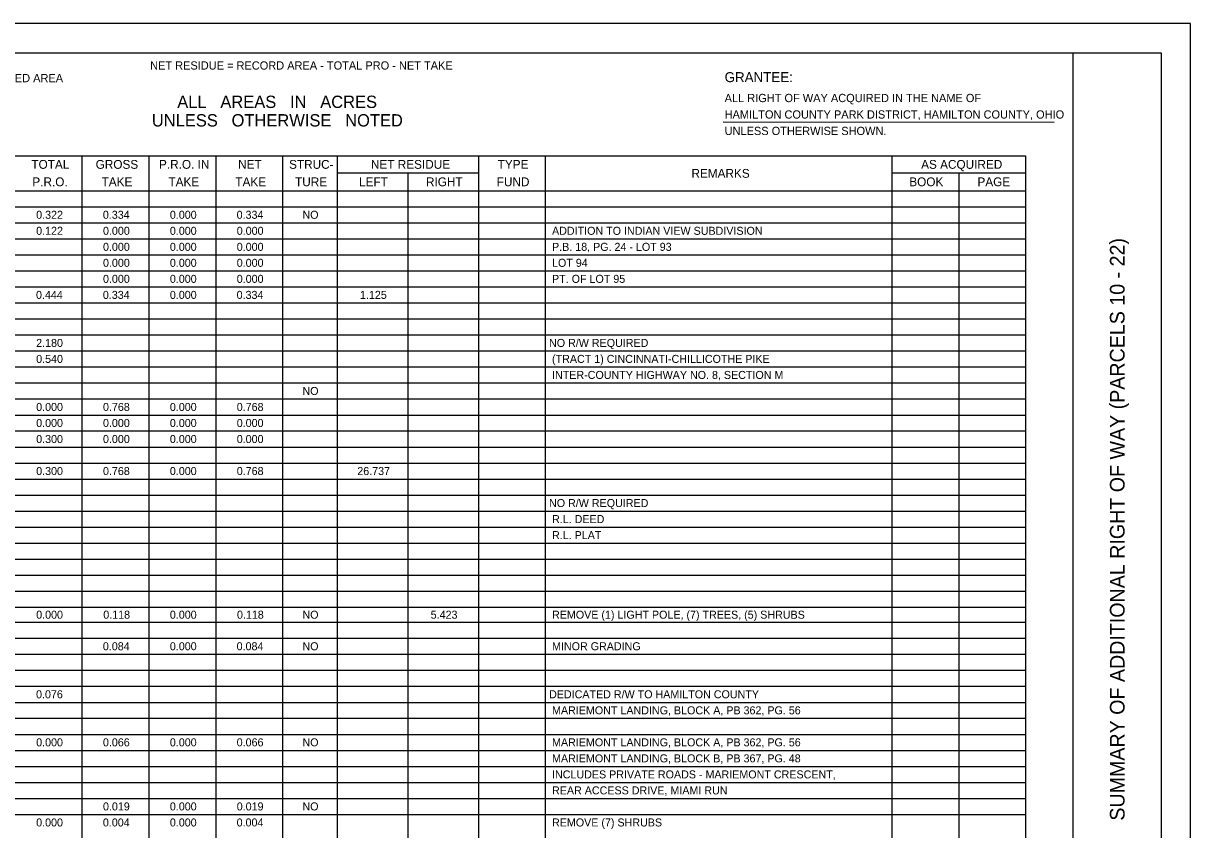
# Model space of a CAD drawing. Extents: x 0 to 34, y 0 to 22.
# Drawn here: x 14.12 to 34, y 8.27 to 22 of the extents above; entities that cross this region are included whole.
import ezdxf

# ---------------------------------------------------------------- set-up
doc = ezdxf.new("R2010")
doc.units = 0
for name, color, linetype in [('SH_Border', 7, 'Continuous'), ('SH_Cut_Line', 7, 'Continuous'), ('SH_Data', 7, 'Continuous'), ('SH_Text', 7, 'Continuous')]:
    doc.layers.add(name, color=color, linetype=linetype)

msp = doc.modelspace()

# ---------------------------------------------------------------- linework, layer by layer
at = {"layer": 'SH_Border'}
msp.add_line((32, 0.5), (32, 21.5), dxfattribs=at)
msp.add_lwpolyline([(1.5, 21.5), (33.5, 21.5), (33.5, 0.5), (1.5, 0.5)], close=True, dxfattribs=at)
at = {"layer": 'SH_Cut_Line'}
msp.add_lwpolyline([(0, 0), (34, 0), (34, 22), (0, 22)], close=True, dxfattribs=at)
at = {"layer": 'SH_Data'}
for p, q in [((1.5, 19.743), (31.188, 19.743)), ((15.117, 19.743), (15.117, 3.624)), ((16.256, 19.743), (16.256, 3.624)), ((17.395, 19.743), (17.395, 3.624)), ((18.534, 19.743), (18.534, 3.624)), ((19.464, 19.743), (19.464, 3.624)), ((21.87, 19.743), (21.87, 3.624)), ((23.008, 19.743), (23.008, 3.624)), ((28.911, 19.743), (28.911, 3.624)), ((31.188, 19.743), (31.188, 3.624)), ((19.464, 19.454), (21.87, 19.454)), ((20.667, 19.454), (20.667, 3.624)), ((28.911, 19.454), (31.188, 19.454)), ((30.05, 19.454), (30.05, 3.624)), ((1.5, 19.15), (31.188, 19.15)), ((1.5, 18.877), (31.188, 18.877)), ((1.5, 18.604), (31.188, 18.604)), ((1.5, 18.332), (31.188, 18.332)), ((1.5, 18.059), (31.188, 18.059)), ((1.5, 17.786), (31.188, 17.786)), ((1.5, 17.514), (31.188, 17.514)), ((1.5, 17.241), (31.188, 17.241)), ((1.5, 16.968), (31.188, 16.968)), ((1.5, 16.696), (31.188, 16.696)), ((1.5, 16.423), (31.188, 16.423)), ((1.5, 16.15), (31.188, 16.15)), ((1.5, 15.878), (31.188, 15.878)), ((1.5, 15.605), (31.188, 15.605)), ((1.5, 15.332), (31.188, 15.332)), ((1.5, 15.06), (31.188, 15.06)), ((1.5, 14.787), (31.188, 14.787)), ((1.5, 14.514), (31.188, 14.514)), ((1.5, 14.242), (31.188, 14.242)), ((1.5, 13.969), (31.188, 13.969)), ((1.5, 13.696), (31.188, 13.696)), ((1.5, 13.424), (31.188, 13.424)), ((1.5, 13.151), (31.188, 13.151)), ((1.5, 12.878), (31.188, 12.878)), ((1.5, 12.606), (31.188, 12.606)), ((1.5, 12.333), (31.188, 12.333)), ((1.5, 12.06), (31.188, 12.06)), ((1.5, 11.804), (31.188, 11.804)), ((1.5, 11.531), (31.188, 11.531)), ((1.5, 11.258), (31.188, 11.258)), ((1.5, 10.986), (31.188, 10.986)), ((1.5, 10.713), (31.188, 10.713)), ((1.5, 10.44), (31.188, 10.44)), ((1.5, 10.168), (31.188, 10.168)), ((1.5, 9.895), (31.188, 9.895)), ((1.5, 9.623), (31.188, 9.623)), ((1.5, 9.35), (31.188, 9.35)), ((1.5, 9.077), (31.188, 9.077)), ((1.5, 8.805), (31.188, 8.805)), ((1.5, 8.532), (31.188, 8.532))]:
    msp.add_line(p, q, dxfattribs=at)
at = {"layer": 'SH_Text'}
msp.add_line((26.041, 20.322), (31.678, 20.318), dxfattribs=at)

# ---------------------------------------------------------------- texts
at = {"layer": 'SH_Data'}
msp.add_text('SUMMARY OF ADDITIONAL RIGHT OF WAY (PARCELS 10 - 22)', height=0.25, rotation=90, dxfattribs=at).set_placement((32.875, 8.426))
at = {"layer": 'SH_Text'}
for s, height, p in [('NET RESIDUE = RECORD AREA - TOTAL PRO - NET TAKE', 0.14, (16.278, 21.213)), ('(c) = CALCULATED AREA', 0.14, (12.565, 20.998)), ('GRANTEE:', 0.17, (26.063, 20.999)), ('ALL   AREAS   IN   ACRES ', 0.21, (16.741, 20.559)), ('ALL RIGHT OF WAY ACQUIRED IN THE NAME OF', 0.14, (26.063, 20.659)), ('HAMILTON COUNTY PARK DISTRICT, HAMILTON COUNTY, OHIO', 0.14, (26.063, 20.379)), ('UNLESS   OTHERWISE   NOTED', 0.21, (16.308, 20.244)), ('UNLESS OTHERWISE SHOWN.', 0.14, (26.063, 20.099)), ('TOTAL', 0.15, (14.256, 19.524)), ('GROSS', 0.15, (15.351, 19.524)), ('P.R.O. IN', 0.15, (16.43, 19.524)), ('NET', 0.15, (17.777, 19.524)), ('STRUC-', 0.15, (18.645, 19.524)), ('NET RESIDUE', 0.14997, (20.039, 19.524)), ('TYPE', 0.15, (22.198, 19.524)), ('REMARKS', 0.15, (25.498, 19.371)), ('AS ACQUIRED', 0.14997, (29.41, 19.524)), ('P.R.O.', 0.15, (14.273, 19.227)), ('TAKE', 0.15, (15.452, 19.227)), ('TAKE', 0.15, (16.591, 19.227)), ('TAKE', 0.15, (17.73, 19.227)), ('TURE', 0.15, (18.747, 19.227)), ('LEFT', 0.15, (19.837, 19.227)), ('RIGHT', 0.15, (20.977, 19.227)), ('FUND', 0.15, (22.182, 19.227)), ('BOOK', 0.15, (29.208, 19.227)), ('PAGE', 0.15, (30.369, 19.227)), ('0.322', 0.1363, (14.338, 18.673)), ('0.334', 0.1363, (15.474, 18.673)), ('0.000', 0.1363, (16.615, 18.673)), ('0.334', 0.1363, (17.752, 18.673)), ('NO', 0.1363, (18.873, 18.673)), ('0.122', 0.1363, (14.338, 18.4)), ('0.000', 0.1363, (15.476, 18.4)), ('0.000', 0.1363, (16.615, 18.4)), ('0.000', 0.1363, (17.754, 18.4)), (' ADDITION TO INDIAN VIEW SUBDIVISION', 0.13633, (23.073, 18.4)), ('0.000', 0.1363, (15.476, 18.127)), ('0.000', 0.1363, (16.615, 18.127)), ('0.000', 0.1363, (17.754, 18.127)), (' P.B. 18, PG. 24 - LOT 93', 0.13633, (23.073, 18.127)), ('0.000', 0.1363, (15.476, 17.855)), ('0.000', 0.1363, (16.615, 17.855)), ('0.000', 0.1363, (17.754, 17.855)), (' LOT 94', 0.1363, (23.073, 17.855)), ('0.000', 0.1363, (15.476, 17.582)), ('0.000', 0.1363, (16.615, 17.582)), ('0.000', 0.1363, (17.754, 17.582)), (' PT. OF LOT 95', 0.13633, (23.073, 17.582)), ('0.444', 0.1363, (14.335, 17.309)), ('0.334', 0.1363, (15.474, 17.309)), ('0.000', 0.1363, (16.615, 17.309)), ('0.334', 0.1363, (17.752, 17.309)), ('1.125', 0.1363, (19.853, 17.309)), ('2.180', 0.1363, (14.338, 16.491)), ('NO R/W REQUIRED', 0.13633, (23.073, 16.491)), ('0.540', 0.1363, (14.338, 16.219)), (' (TRACT 1) CINCINNATI-CHILLICOTHE PIKE', 0.13633, (23.073, 16.219)), (' INTER-COUNTY HIGHWAY NO. 8, SECTION M', 0.13633, (23.073, 15.946)), ('NO', 0.1363, (18.873, 15.673)), ('0.000', 0.1363, (14.338, 15.401)), ('0.768', 0.1363, (15.476, 15.401)), ('0.000', 0.1363, (16.615, 15.401)), ('0.768', 0.1363, (17.754, 15.401)), ('0.000', 0.1363, (14.338, 15.128)), ('0.000', 0.1363, (15.476, 15.128)), ('0.000', 0.1363, (16.615, 15.128)), ('0.000', 0.1363, (17.754, 15.128)), ('0.300', 0.1363, (14.338, 14.855)), ('0.000', 0.1363, (15.476, 14.855)), ('0.000', 0.1363, (16.615, 14.855)), ('0.000', 0.1363, (17.754, 14.855)), ('0.300', 0.1363, (14.338, 14.31)), ('0.768', 0.1363, (15.476, 14.31)), ('0.000', 0.1363, (16.615, 14.31)), ('0.768', 0.1363, (17.754, 14.31)), ('26.737', 0.1363, (19.807, 14.31)), ('NO R/W REQUIRED', 0.13633, (23.073, 13.765)), (' R.L. DEED', 0.1363, (23.073, 13.492)), (' R.L. PLAT', 0.1363, (23.073, 13.219)), ('0.000', 0.1363, (14.338, 11.864)), ('0.118', 0.1363, (15.481, 11.864)), ('0.000', 0.1363, (16.615, 11.864)), ('0.118', 0.1363, (17.758, 11.864)), ('NO', 0.1363, (18.873, 11.864)), ('5.423', 0.1363, (21.057, 11.864)), (' REMOVE (1) LIGHT POLE, (7) TREES, (5) SHRUBS', 0.13633, (23.073, 11.864)), ('0.084', 0.1363, (15.474, 11.327)), ('0.000', 0.1363, (16.615, 11.327)), ('0.084', 0.1363, (17.752, 11.327)), ('NO', 0.1363, (18.873, 11.327)), (' MINOR GRADING', 0.13633, (23.073, 11.327)), ('0.076', 0.1363, (14.336, 10.509)), ('DEDICATED R/W TO HAMILTON COUNTY', 0.13633, (23.073, 10.509)), (' MARIEMONT LANDING, BLOCK A, PB 362, PG. 56', 0.13633, (23.073, 10.236)), ('0.000', 0.1363, (14.338, 9.691)), ('0.066', 0.1363, (15.475, 9.691)), ('0.000', 0.1363, (16.615, 9.691)), ('0.066', 0.1363, (17.753, 9.691)), ('NO', 0.1363, (18.873, 9.691)), (' MARIEMONT LANDING, BLOCK A, PB 362, PG. 56', 0.13633, (23.073, 9.691)), (' MARIEMONT LANDING, BLOCK B, PB 367, PG. 48', 0.13633, (23.073, 9.418)), (' INCLUDES PRIVATE ROADS - MARIEMONT CRESCENT,', 0.13633, (23.073, 9.145)), (' REAR ACCESS DRIVE, MIAMI RUN', 0.13633, (23.073, 8.873)), ('0.019', 0.1363, (15.476, 8.6)), ('0.000', 0.1363, (16.615, 8.6)), ('0.019', 0.1363, (17.754, 8.6)), ('NO', 0.1363, (18.873, 8.6)), ('0.000', 0.1363, (14.338, 8.327)), ('0.004', 0.1363, (15.474, 8.327)), ('0.000', 0.1363, (16.615, 8.327)), ('0.004', 0.1363, (17.752, 8.327)), (' REMOVE (7) SHRUBS', 0.13633, (23.073, 8.327))]:
    msp.add_text(s, height=height, dxfattribs=at).set_placement(p)

doc.saveas('drawing.dxf')
